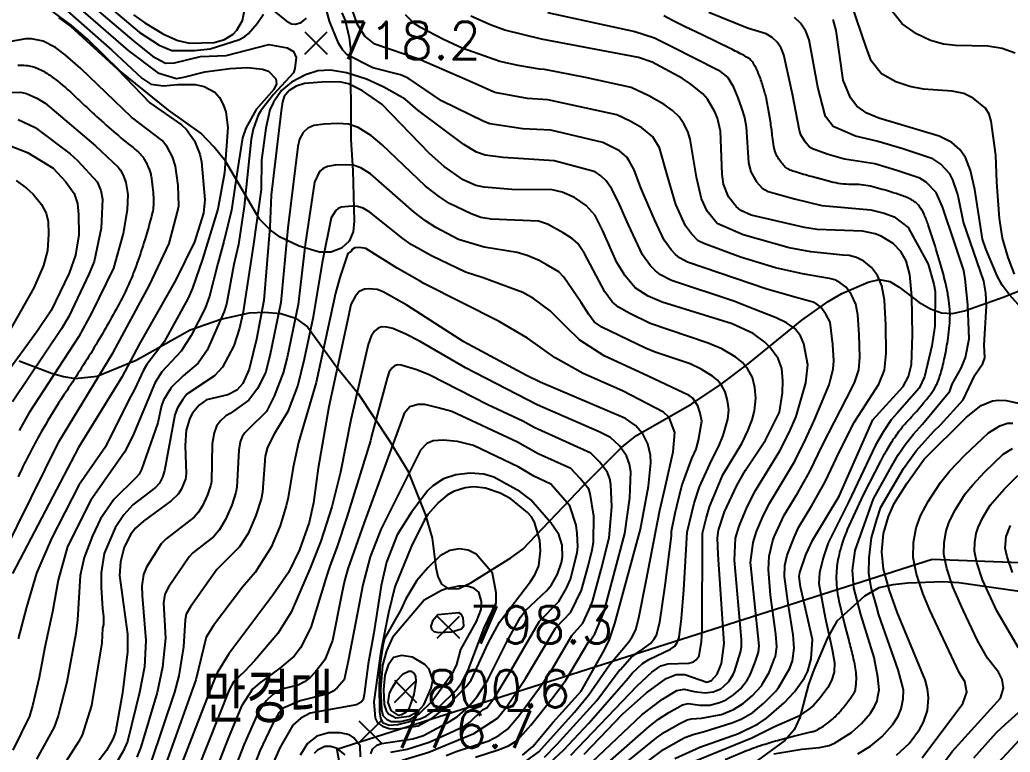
# Model space of a CAD drawing. Extents: x 197794 to 200030, y 561152 to 563931.
# Drawn here: x 198120 to 198358.2, y 561832.4 to 562008.5 of the extents above; entities that cross this region are included whole.
import ezdxf

# ---------------------------------------------------------------- set-up
doc = ezdxf.new("R2010")
doc.units = 0
for name, color, linetype in [('F0017111', 30, 'CONTINUOUS'), ('F0017114', 7, 'CONTINUOUS'), ('F0027132', 7, 'CONTINUOUS'), ('F0027217', 7, 'CONTINUOUS'), ('G0018112', 7, 'G0018112'), ('G0037213', 32, 'CONTINUOUS'), ('H0059153', 7, 'CONTINUOUS')]:
    doc.layers.add(name, color=color, linetype=linetype)
doc.styles.add('NGSW', font='romans.shx', dxfattribs={"bigfont": 'ngsw.shx'})
doc.linetypes.add('G0018112', pattern='A,25,0,[131,ltypeshp.shx,S=1.768,R=90,X=1.768,Y=-1.768],-6.75,[133,ltypeshp.shx,S=0.75,R=0,X=0,Y=0],-8.75,0,[131,ltypeshp.shx,S=1.768,R=270,X=-1.768,Y=1.768]', length=40.5)

# ---------------------------------------------------------------- blocks, each defined once
blk = doc.blocks.new('F0027217')
at = {"layer": 'F0027217'}
for p, q in [((-2.652, 2.652), (2.652, -2.652)), ((-2.652, -2.652), (2.652, 2.652))]:
    blk.add_line(p, q, dxfattribs=at)

msp = doc.modelspace()

# ---------------------------------------------------------------- linework, layer by layer
at = {"layer": 'F0017111', "flags": 128}
for points, elevation in [([(198133.31, 562018.62), (198148.7, 562005.59), (198153.5, 562002.46), (198156.51, 562001.14), (198161.98, 562001.18), (198165.8, 562001.58), (198172.83, 562003.83), (198174.14, 562004.5), (198174.96, 562005.23), (198177.08, 562007.66), (198178.61, 562009.88)], 720), ([(198359.39, 562000.53), (198356.29, 562001.67), (198352.86, 562002.18), (198345.03, 562002.38), (198342.2, 562002.68), (198339.06, 562003.54), (198335.66, 562005.14), (198332.22, 562007.55), (198323.83, 562018.18)], 665), ([(198132.67, 562015.96), (198147.38, 562003.39), (198151.92, 561999.77), (198155, 561998.11), (198157.14, 561998.19), (198163.42, 561999.74), (198169.61, 561999.93), (198179.9, 562002.61), (198184.32, 562001.82), (198185.83, 562000.88), (198186.44, 561999.48), (198186.15, 561996.79), (198185.79, 561995.8), (198180.97, 561990.57), (198178.05, 561986.82), (198177.28, 561985.58), (198176.13, 561982.23), (198175.62, 561979.82), (198175.18, 561975.25), (198173.92, 561963.6), (198172.55, 561954.51), (198171.49, 561949.71), (198169.65, 561940.18), (198169.13, 561938.35), (198165.03, 561929.11), (198162.88, 561925.94), (198159.25, 561922.9), (198156.38, 561920.12), (198156.03, 561919.58), (198154.52, 561917.05), (198154.06, 561915.82), (198153.15, 561911.64), (198149.24, 561900.36), (198148.7, 561899.27), (198147.95, 561898.46), (198142.6, 561893.16), (198139.39, 561888.5), (198137.45, 561884.46), (198135.48, 561879.21), (198134.48, 561874.89), (198133.86, 561864.22), (198133.45, 561860.93), (198131.3, 561849.27), (198129.2, 561841.19), (198128.25, 561838.4), (198124.02, 561830.73)], 715), ([(198132.04, 562013.3), (198146.05, 562001.18), (198153.18, 561995.81), (198157.64, 561994.43), (198159.41, 561994.7), (198164.51, 561996.02), (198170.54, 561996.86), (198174.74, 561997.1), (198178.36, 561996.68), (198179.82, 561996.17), (198181.53, 561994.37), (198181.74, 561993.1), (198181.1, 561991.81), (198176.83, 561986.97), (198174.33, 561982.49), (198173.52, 561980.18), (198172.24, 561971.94), (198170.92, 561962.77), (198169.06, 561955.2), (198167.57, 561949.97), (198165.58, 561942.08), (198164.58, 561939.17), (198161.17, 561932.64), (198158.82, 561928.88), (198154.15, 561923.88), (198152.89, 561921.92), (198152.45, 561921.16), (198147.16, 561908.52), (198145.13, 561904.55), (198137.03, 561893.02), (198131.41, 561881.89), (198129.16, 561873.81), (198127.85, 561866.2), (198125.99, 561857.68), (198124.64, 561850.34), (198123.02, 561843.54), (198122.32, 561841.1), (198118.3, 561832.91)], 710), ([(198258.03, 561826.89), (198271.36, 561838.62), (198273.6, 561840.34), (198276.08, 561841.96), (198279.41, 561843.82), (198280.76, 561844.1), (198283.53, 561843.76), (198285.94, 561843.76), (198288.26, 561844.34), (198289.92, 561844.99), (198291.66, 561846.2), (198293.31, 561847.69), (198294.98, 561849.72), (198295.64, 561851.05), (198296.84, 561854.06), (198297.64, 561856.47), (198297.86, 561857.99), (198295.82, 561877.33), (198295.79, 561878.01), (198296.38, 561882.87), (198297.22, 561885.47), (198298.88, 561889.41), (198300.4, 561892.4), (198306.43, 561902.4), (198309.08, 561907.74), (198311.11, 561912.37), (198314.7, 561920.77), (198315.01, 561922.05), (198315.61, 561924.49), (198315.81, 561926.49), (198315.56, 561930.48), (198314.88, 561935.8), (198313.85, 561937.75), (198312.65, 561939.41), (198311.71, 561940.14), (198310.85, 561940.6), (198307.26, 561941.63), (198299.69, 561943.74), (198280.6, 561950.28), (198278.66, 561951.32), (198277.69, 561952.1), (198276.63, 561953.24), (198274.95, 561955.54), (198272.62, 561960.55), (198269.37, 561968.12), (198267.75, 561972.45), (198266.59, 561974.66), (198266, 561975.52), (198264.21, 561976.99), (198260.23, 561979.05), (198247.74, 561981.96), (198240.96, 561982.33), (198233.08, 561983.5), (198231.57, 561984.04), (198221.39, 561989.05), (198213.4, 561994.5), (198211.58, 561995.29), (198204.91, 561996.97), (198198.74, 562000.12), (198197.68, 562001.24), (198196.67, 562002.95), (198194.49, 562008.2), (198193.09, 562013.33)], 715), ([(198131.41, 562010.64), (198142.13, 562001.26), (198149.31, 561994.47), (198151.52, 561993.04), (198154.53, 561992.65), (198157.92, 561993.01), (198162.14, 561992.97), (198164.35, 561992.52), (198166.9, 561991.11), (198168.02, 561989.86), (198168.92, 561988.2), (198169.52, 561986.4), (198170, 561982.66), (198169.17, 561971.76), (198167.62, 561962.98), (198163.94, 561951), (198161.51, 561943.97), (198160.47, 561941.57), (198154.71, 561931.07), (198150.56, 561925.67), (198149.75, 561924.26), (198147.55, 561919.67), (198146.22, 561917.17), (198140.57, 561905.81), (198134.16, 561896.66), (198127.6, 561883.83), (198124, 561875.5), (198121.57, 561867.27), (198119.57, 561859.69)], 705), ([(198181.07, 562010.72), (198184.03, 562008.26), (198185.35, 562007.53), (198186.26, 562007.5), (198187.65, 562007.89), (198188.94, 562008.92)], 720), ([(198259.94, 561825.1), (198273.1, 561835.85), (198275.09, 561837.25), (198278.77, 561839.3), (198280.48, 561840.16), (198281.57, 561840.45), (198283.98, 561840.64), (198286.51, 561841.12), (198288.76, 561841.52), (198291.7, 561842.68), (198293.98, 561844.1), (198296.12, 561845.94), (198298.36, 561848.35), (198298.74, 561848.98), (198300.27, 561851.62), (198301.55, 561854.94), (198301.73, 561855.45), (198302.07, 561857.73), (198301.84, 561860.8), (198300.55, 561870.19), (198300.07, 561876.37), (198300.21, 561879.53), (198301.12, 561883.3), (198301.45, 561884.2), (198303.85, 561889.42), (198307.14, 561894.75), (198310.06, 561899.92), (198313.11, 561906.22), (198320.31, 561920.3), (198320.82, 561921.49), (198321.79, 561924.4), (198322.08, 561927.4), (198321.93, 561932.79), (198321.56, 561937.61), (198321.13, 561940.17), (198320.08, 561942.39), (198318.76, 561944.21), (198317.35, 561945.3), (198316.06, 561945.99), (198314.72, 561946.35), (198308.26, 561947.42), (198301.73, 561948.93), (198293.32, 561951.46), (198284.49, 561954.73), (198283.2, 561955.42), (198281.55, 561957.09), (198280.12, 561959.02), (198277.82, 561964.09), (198275.83, 561970.69), (198273.88, 561977.71), (198272.28, 561980.37), (198269.6, 561982.57), (198266.81, 561984.15), (198263.63, 561985.67), (198246.98, 561989.27), (198242.09, 561989.6), (198234.27, 561991.02), (198228.88, 561993.45), (198215.92, 561999.09), (198205.35, 562002.69), (198202.94, 562004.58), (198201.21, 562007.43), (198200.03, 562010.81)], 710), ([(198246.92, 562010.3), (198267.95, 562005.7), (198272.65, 562004.19), (198276.8, 562002.15), (198288.08, 561996.39), (198290.3, 561994.62), (198291.49, 561992.62), (198292.72, 561989.73), (198293.61, 561987.3), (198294.31, 561985.03), (198294.69, 561982.76), (198295.25, 561974.13), (198295.86, 561971.94), (198297.21, 561969.59), (198298.55, 561968.08), (198299.99, 561967.25), (198306.34, 561965.45), (198312.95, 561963.91), (198324.73, 561962.87), (198327.9, 561962.06), (198330.3, 561961.14), (198333.66, 561958.57), (198334.27, 561957.55), (198337.02, 561952.39), (198338.49, 561949.75), (198339.88, 561944.95), (198340.21, 561943.2), (198340.06, 561934.87), (198339.38, 561930.16), (198337.58, 561922.68), (198336.31, 561919.99), (198331.02, 561913.94), (198329.63, 561912.33), (198327.72, 561909.53), (198325.85, 561906.26), (198319.36, 561892.58), (198319, 561891.91), (198314.4, 561882.77), (198313.24, 561879.15), (198312.32, 561875.53), (198312.16, 561872.99), (198313.69, 561864.78), (198315.36, 561857.09), (198315.92, 561853.94), (198315.89, 561851.64), (198315.21, 561849.63), (198314.35, 561847.99), (198312.5, 561845.51), (198310.92, 561843.65), (198309.79, 561842.74), (198307.18, 561840.97), (198301.35, 561838.4), (198296.08, 561835.79), (198281.72, 561829.93)], 695), ([(198301.33, 561832.06), (198308.09, 561833.14), (198312.35, 561833.57), (198314.64, 561834.05), (198315.93, 561834.56), (198320.07, 561837.13), (198322.47, 561839.32), (198324.6, 561841.84), (198325.62, 561843.37), (198326.2, 561844.74), (198326.42, 561845.83), (198326.71, 561847.41), (198326.36, 561850.48), (198325.51, 561855.19), (198322.27, 561865.51), (198320.64, 561871.98), (198320.25, 561876.15), (198320.94, 561880.92), (198325.38, 561893.34), (198329.73, 561901.24), (198331.26, 561903.9), (198333, 561906.46), (198334.94, 561908.92), (198337.09, 561911.29), (198343.7, 561919.22), (198344.28, 561920.93), (198346.46, 561924.73), (198347.49, 561927.3), (198348.33, 561931.78), (198348.07, 561940.01), (198347.42, 561946.23), (198347.05, 561948.25), (198344.93, 561954.78), (198341.9, 561963.52), (198340.44, 561967.01), (198337.98, 561969.51), (198336.49, 561970.45), (198330.93, 561972.33), (198325.69, 561973.88), (198318.33, 561974.99), (198314.42, 561976.18), (198310.65, 561977.5), (198309.92, 561977.92), (198308.87, 561979.17), (198307.82, 561980.85), (198307.51, 561981.94), (198305.82, 561990.64), (198303.77, 562000.14), (198303.14, 562001.73), (198302.16, 562003.16), (198300.99, 562004.3), (198299.51, 562005.15), (198295.05, 562006.54), (198285.71, 562010.3)], 685), ([(198359.29, 561947.36), (198357.72, 561951.41), (198356.41, 561956.01), (198355.63, 561960.77), (198355.03, 561969.48), (198354.8, 561975.98), (198353.67, 561984.18), (198353.16, 561985.87), (198352.32, 561987.25), (198349.32, 561989.67), (198347.09, 561990.82), (198344.23, 561991.34), (198337.4, 561991.83), (198334.06, 561992.46), (198330.68, 561993.59), (198327.3, 561995.58), (198324.8, 561998.66), (198323.56, 562001.98), (198320.16, 562012.05)], 670), ([(198261.86, 561823.31), (198274.84, 561833.08), (198279.07, 561835.49), (198279.95, 561835.93), (198282.19, 561836.78), (198284.39, 561837.28), (198291.23, 561839.47), (198293.47, 561840.36), (198296.29, 561842), (198298.93, 561844.19), (198301.73, 561846.98), (198302.57, 561848.07), (198305.18, 561852.6), (198305.83, 561854.42), (198306.27, 561857.46), (198306.04, 561860.67), (198304.78, 561868.17), (198303.89, 561874.67), (198304.03, 561877.33), (198304.58, 561879.81), (198306.25, 561884.05), (198307.31, 561886.44), (198310.54, 561891.73), (198313.7, 561897.44), (198317.13, 561904.69), (198320.79, 561911.82), (198325.92, 561919.83), (198326.63, 561920.92), (198327.97, 561924.3), (198328.36, 561928.31), (198328.3, 561935.09), (198327.95, 561941.12), (198327.38, 561944.54), (198326.31, 561947.04), (198324.87, 561949), (198322.99, 561950.46), (198321.27, 561951.38), (198319.48, 561951.86), (198317.95, 561951.97), (198310.27, 561952.73), (198305.05, 561953.72), (198293.99, 561956.79), (198287.74, 561959.52), (198285.3, 561962.5), (198284, 561965.49), (198282.74, 561970.69), (198281.21, 561979.82), (198280.7, 561981.67), (198279.74, 561983.5), (198278.57, 561985.22), (198276.95, 561986.69), (198274.99, 561988.15), (198271.27, 561990.26), (198267.03, 561992.29), (198256.08, 561994.63), (198246.22, 561996.57), (198245, 561996.64), (198239.84, 561997.57), (198235.46, 561998.53), (198226.41, 562001.74), (198221.86, 562003.79), (198216.37, 562006.65), (198214.85, 562007.68), (198212.75, 562009.73)], 705), ([(198321.55, 561832.03), (198324.65, 561833.87), (198327.45, 561836.23), (198329.89, 561839.02), (198331.26, 561841.06), (198332.03, 561842.88), (198332.51, 561845.23), (198332.52, 561847.32), (198332.37, 561848.09), (198331.24, 561852.22), (198326.62, 561865.48), (198326.12, 561867.29), (198324.79, 561871.99), (198324.25, 561875.46), (198324.33, 561879.15), (198324.84, 561883.98), (198326.11, 561888.41), (198327.14, 561891.3), (198332.59, 561900.6), (198335.64, 561904.92), (198339.85, 561909.6), (198341.51, 561911.24), (198346.89, 561917.15), (198349.68, 561923.09), (198351.65, 561925.87), (198352.09, 561927.21), (198351.96, 561930.29), (198352.5, 561939.79), (198352.39, 561942.76), (198351.86, 561945.71), (198347.02, 561959.88), (198345.75, 561965.78), (198345.54, 561966.76), (198344.46, 561970.03), (198343.68, 561971.46), (198341.57, 561973.84), (198339.58, 561975.11), (198332.41, 561977.52), (198326.17, 561979.38), (198321.02, 561980.54), (198315.61, 561982.84), (198313.8, 561985.3), (198313.65, 561985.85), (198311.92, 561992.31), (198309.89, 562003.71), (198309.05, 562005.83), (198307.74, 562007.74), (198306.37, 562009.05)], 680), ([(198116.05, 561880.14), (198129.34, 561907.05), (198142.46, 561928.52), (198151.19, 561944.74), (198155.92, 561954.71), (198157.88, 561962.34), (198158.23, 561963.77), (198158.03, 561968.71), (198157.46, 561973.33), (198156.7, 561975.59), (198155.41, 561977.96), (198154.18, 561979.5), (198146.86, 561985.12), (198134.61, 561996.79), (198130.86, 562000.09), (198128.55, 562001.87), (198125.58, 562003.4), (198122.78, 562003.99), (198121.38, 562003.98), (198117.8, 562003.33)], 695), ([(198256.11, 561828.69), (198269.62, 561841.39), (198274.59, 561845.2), (198278.03, 561847.22), (198279.83, 561847.6), (198282.23, 561847.01), (198284.88, 561846.71), (198286.8, 561846.94), (198288.6, 561847.69), (198289.35, 561848.31), (198290.51, 561849.44), (198291.61, 561851.09), (198291.89, 561851.81), (198293.34, 561856.5), (198293.6, 561857.74), (198293.55, 561859.5), (198291.89, 561878.63), (198292.17, 561883.88), (198292.99, 561886.74), (198294.91, 561891.4), (198296.94, 561895.38), (198302.8, 561904.88), (198305.06, 561909.27), (198306.76, 561913.14), (198309.09, 561921.24), (198309.53, 561925.58), (198308.59, 561930.61), (198307.77, 561932.55), (198306.43, 561934.34), (198304.42, 561935.64), (198301.92, 561936.84), (198294.56, 561939.77), (198291.98, 561940.79), (198276.71, 561945.83), (198274.12, 561947.21), (198272.9, 561948.16), (198271.72, 561949.39), (198269.78, 561952.05), (198266.36, 561959.26), (198263.93, 561964.88), (198262.31, 561967.97), (198260.99, 561969.81), (198259.74, 561971.05), (198258.35, 561971.94), (198254.86, 561972.96), (198248.5, 561974.65), (198236.21, 561975.39), (198231.89, 561975.99), (198229.87, 561976.7), (198226.81, 561978.54), (198215.72, 561986.81), (198212.68, 561989.44), (198207.56, 561992.35), (198203.39, 561994.23), (198198.53, 561995.75), (198194.72, 561996.45), (198191.64, 561996.24), (198188.73, 561995.29), (198185.32, 561993.51), (198182.9, 561991.56), (198180.96, 561988.69), (198180.15, 561986.91), (198179.13, 561982.51), (198178.14, 561974.76), (198178.03, 561967.72), (198176.21, 561954.62), (198173.71, 561938.29), (198172.8, 561934.38), (198171.44, 561930.14), (198168.75, 561924.98), (198166.79, 561922.91), (198160.14, 561918.54), (198159.17, 561917.23), (198157.87, 561915.2), (198157.26, 561913.56), (198154.76, 561900.09), (198154.28, 561898.59), (198153.56, 561897.14), (198152.57, 561896.06), (198147.16, 561891.89), (198144.97, 561889.53), (198142.94, 561886.4), (198140.22, 561880.19), (198139.57, 561875.51), (198139.57, 561872.04), (198139.85, 561866.95), (198140.08, 561864.96), (198140.07, 561863.1), (198139.87, 561862.24), (198139.66, 561858.75), (198137.22, 561843.61), (198134.95, 561836.49), (198134.08, 561834.92), (198130.38, 561829.16)], 720), ([(198116, 561991.07), (198120.15, 561991.14), (198121.55, 561990.84), (198124.1, 561989.66), (198126.06, 561988.45), (198138.16, 561978.19), (198143.59, 561973.11), (198144.21, 561972.34), (198144.85, 561971.16), (198145.44, 561969.44), (198145.92, 561966.52), (198145.8, 561962.86), (198144.87, 561957.18), (198142.51, 561948.8), (198137.29, 561938.12), (198134.17, 561932.34), (198122.15, 561913.92), (198119.8, 561909.81)], 685), ([(198119.54, 561984.57), (198123.65, 561982.64), (198132.11, 561976.28), (198133.82, 561974.73), (198138.61, 561969.54), (198139.42, 561967.49), (198139.86, 561965.43), (198139.5, 561958.42), (198137.89, 561950.42), (198136.69, 561947.49), (198131.75, 561937.22), (198130.02, 561934.25), (198118.17, 561916.67)], 680), ([(198252.52, 561831.73), (198268.48, 561848.37), (198272, 561851.64), (198274.21, 561853.16), (198275.89, 561853.65), (198280.91, 561853.86), (198282.02, 561854.15), (198282.69, 561854.61), (198283.38, 561855.57), (198283.98, 561859.03), (198284.12, 561861.73), (198284.21, 561885.12), (198285.05, 561888.65), (198285.92, 561891.39), (198289.13, 561899.09), (198293.66, 561906.67), (198295.11, 561909.67), (198296.15, 561912.37), (198296.68, 561914.51), (198297, 561917.52), (198296.8, 561920.1), (198296.23, 561922.49), (198295.1, 561924.55), (198293.82, 561926.14), (198292.2, 561927.44), (198288.87, 561929.41), (198285.54, 561930.79), (198271.63, 561935.48), (198266.75, 561937.89), (198264.03, 561939.43), (198262.47, 561940.7), (198260.71, 561943.13), (198255.79, 561952.37), (198254.19, 561954.74), (198252.89, 561955.87), (198250.71, 561957.3), (198246.92, 561959.38), (198244.76, 561960.09), (198233.36, 561960.6), (198230.84, 561961.02), (198228.55, 561961.87), (198223.37, 561964.33), (198220.95, 561965.95), (198217.56, 561968.54), (198207.13, 561978.5), (198204.54, 561980.66), (198201.34, 561982.62), (198199.04, 561983.45), (198196.47, 561983.61), (198193.19, 561983.47), (198190.71, 561983.1), (198189.26, 561982.44), (198188.12, 561981.44), (198187.28, 561979.83), (198186.84, 561978.09), (198184.43, 561958.51), (198182.77, 561940.56), (198180.15, 561927.73), (198179.11, 561923.63), (198177.12, 561919.89), (198175.05, 561917.1), (198170.6, 561913.85), (198169.55, 561913.34), (198168.19, 561912.05), (198167.32, 561910.82), (198166.71, 561909.18), (198166.24, 561906.53), (198166.06, 561897.43), (198165.88, 561896.45), (198165.14, 561894.34), (198163.92, 561891.69), (198162.97, 561890.13), (198161.91, 561888.96), (198155.16, 561883.74), (198153.96, 561882.5), (198150.46, 561876.88), (198149.75, 561875.16), (198149.3, 561872.46), (198149.43, 561870.07), (198150.31, 561859.3), (198149.95, 561852.92), (198148.79, 561846.78), (198145.89, 561834.98), (198144.87, 561832.69), (198143.36, 561830.16)], 730), ([(198247.55, 561829.95), (198250.85, 561832.98), (198256.89, 561839.42), (198266.33, 561850.23), (198267.31, 561851.39), (198269.79, 561853.77), (198271.3, 561854.73), (198276.53, 561857.17), (198277.51, 561857.95), (198278.09, 561858.8), (198278.56, 561859.99), (198279.15, 561864.58), (198279.7, 561871.43), (198280.48, 561885.36), (198282.17, 561892.31), (198283.47, 561896.24), (198286.34, 561902.57), (198288.16, 561905.99), (198289.18, 561908.55), (198290.28, 561912.52), (198290.51, 561914.77), (198290.22, 561917.01), (198289.64, 561919.11), (198288.79, 561920.66), (198287.83, 561921.85), (198286.61, 561922.83), (198283.9, 561924.55), (198281.24, 561925.78), (198272.83, 561928.59), (198270.45, 561929.56), (198259.95, 561934.64), (198258.14, 561935.87), (198256.82, 561937.69), (198255.05, 561940.52), (198251.91, 561945.14), (198250.85, 561946.64), (198249.66, 561947.9), (198246.62, 561949.73), (198244.91, 561950.65), (198242.02, 561951.89), (198239.65, 561952.58), (198231.71, 561953.83), (198225.54, 561955.73), (198220.08, 561958.62), (198217.55, 561960.23), (198214.83, 561962.24), (198204.37, 561971.47), (198201.97, 561972.93), (198200.13, 561973.54), (198198.2, 561973.66), (198195.86, 561973.57), (198194, 561973.29), (198192.91, 561972.8), (198192.06, 561972.05), (198190.86, 561969.51), (198188.6, 561954.52), (198186.9, 561940.04), (198184.27, 561927.34), (198183.33, 561923.68), (198181.15, 561918.03), (198179.29, 561914.31), (198175.1, 561910.18), (198174.08, 561909.21), (198173.43, 561908.29), (198172.97, 561907.06), (198172.62, 561905.07), (198172.2, 561896.17), (198171.94, 561894.85), (198170.96, 561891.85), (198169.42, 561888.36), (198167.91, 561885.82), (198166.65, 561884.26), (198161.58, 561880.35), (198160.68, 561879.41), (198155.74, 561872.11), (198154.88, 561870.38), (198154.54, 561868.36), (198154.99, 561859.87), (198154.27, 561852.83), (198152.99, 561846.81), (198149.11, 561833.59), (198148.15, 561831.2)], 735), ([(198119.1, 561969.89), (198121.56, 561968.06), (198123.16, 561966.58), (198125.17, 561964.12), (198126.32, 561962), (198126.75, 561960), (198126.89, 561956.98), (198126.6, 561953.08), (198125.66, 561949.42), (198123.31, 561944.07), (198112.08, 561924.34)], 670), ([(198246.17, 561831.23), (198249.18, 561834.23), (198258.75, 561844.88), (198264.19, 561852.09), (198264.36, 561852.26), (198267.26, 561855.51), (198269.35, 561856.91), (198271.7, 561858.56), (198272.6, 561859.64), (198273.1, 561860.54), (198273.94, 561863.65), (198275.19, 561872.53), (198276.72, 561884.43), (198276.74, 561885.6), (198277.64, 561889.93), (198278.43, 561893.23), (198279.34, 561896.69), (198281.63, 561903.02), (198282.65, 561905.3), (198283.25, 561907.42), (198284.03, 561912.03), (198283.64, 561913.93), (198283.05, 561915.73), (198281.85, 561917.56), (198281.03, 561918.21), (198271.16, 561922.8), (198260.51, 561927.71), (198254.71, 561931.51), (198251.4, 561934.69), (198247.52, 561938.57), (198243.56, 561941.53), (198240.96, 561942.95), (198237.9, 561944.08), (198231.4, 561946.45), (198227.15, 561947.82), (198218.98, 561951.75), (198214.15, 561954.52), (198212.09, 561955.95), (198204.2, 561962.27), (198202.6, 561963.24), (198201.21, 561963.63), (198199.93, 561963.71), (198197.29, 561963.48), (198196.56, 561963.16), (198195.99, 561962.65), (198194.88, 561960.92), (198192.77, 561950.54), (198190.49, 561936.7), (198188.39, 561926.96), (198186.86, 561920.7), (198184.45, 561914.31), (198181.25, 561909.05), (198179.54, 561905.76), (198179, 561903.61), (198178.35, 561894.91), (198177.99, 561893.25), (198176.78, 561889.37), (198174.92, 561885.03), (198172.85, 561881.76), (198167.4, 561876.32), (198161.02, 561867.35), (198160.01, 561865.61), (198159.78, 561864.26), (198159.38, 561857.77), (198158.26, 561850.8), (198157.19, 561846.83), (198151.42, 561829.71)], 740), ([(198241.95, 561830.41), (198244.79, 561832.51), (198253.38, 561842.07), (198256.81, 561846.16), (198261.83, 561853.43), (198266.45, 561858.95), (198267.32, 561860.19), (198268.13, 561861.82), (198268.94, 561865.14), (198270.68, 561873.63), (198273.94, 561890.58), (198275.14, 561895.76), (198275.27, 561896.48), (198277.14, 561904.62), (198277.55, 561909.28), (198276.18, 561912.87), (198274.84, 561914.22), (198264.96, 561919.28), (198255.51, 561923.5), (198248.77, 561927.26), (198242.09, 561932.01), (198235.28, 561936), (198217.17, 561945.13), (198216.12, 561945.78), (198210.75, 561948.81), (198203.23, 561953.56), (198201.66, 561953.76), (198200.57, 561953.68), (198199.93, 561953.26), (198199.71, 561952.86), (198198.9, 561952.34), (198196.94, 561946.55), (198195.95, 561942.8), (198191.3, 561921.34), (198187.03, 561906.88), (198185.69, 561900.99), (198184.49, 561893.65), (198184.05, 561891.65), (198182.59, 561886.88), (198180.42, 561881.71), (198176.55, 561875.61), (198173.5, 561872.08), (198166.53, 561862.92), (198164.82, 561860.06), (198162.33, 561849.78), (198153.52, 561825.14)], 745), ([(198229.59, 561831.2), (198235.07, 561832.96), (198237.52, 561833.98), (198239.72, 561835.34), (198242.92, 561838.95), (198248.3, 561845.63), (198251.32, 561849.71), (198256.69, 561858.77), (198257.32, 561859.42), (198258.31, 561860.87), (198260.43, 561866.04), (198265.51, 561885.02), (198266.71, 561893.58), (198266.94, 561899.85), (198266.66, 561901.66), (198265.93, 561903.72), (198264.26, 561906.06), (198262.1, 561908.09), (198259.31, 561909.47), (198244.43, 561915.92), (198227.22, 561924.81), (198216.27, 561931.16), (198212.86, 561932.92), (198209.68, 561934.32), (198208.29, 561934.63), (198207.09, 561934.68), (198206.19, 561934.39), (198205.27, 561933.68), (198204.46, 561932.46), (198203.8, 561930.43), (198199.59, 561912.37), (198197.15, 561899.74), (198195, 561891.39), (198192.37, 561883.14), (198189.79, 561876.63), (198185.27, 561866.07), (198182.03, 561860.98), (198176.47, 561854.44), (198173.98, 561851.83), (198171.41, 561849.33), (198170.37, 561847.45), (198162.74, 561828.25)], 755), ([(198222.53, 561831.63), (198224.97, 561832.59), (198232.78, 561835.11), (198235.17, 561836.4), (198237.28, 561837.95), (198240.02, 561841.16), (198244.96, 561847.87), (198247.77, 561851.99), (198252.78, 561860.5), (198255.42, 561863.48), (198257.3, 561867.63), (198257.77, 561868.69), (198259.86, 561876.33), (198261.76, 561883.97), (198262.41, 561891.38), (198262.14, 561896.79), (198261.94, 561898.15), (198261.38, 561899.69), (198259.53, 561902.13), (198257.3, 561904.35), (198243.72, 561910.47), (198240.96, 561912.04), (198232.57, 561915.96), (198218.44, 561923.14), (198215.5, 561924.35), (198211.69, 561925.51), (198210.8, 561925.54), (198210.12, 561925.33), (198209.43, 561924.79), (198208.82, 561923.88), (198208.33, 561922.36), (198206.24, 561914.63), (198204.61, 561908.44), (198204.37, 561907.32), (198198.65, 561888.9), (198196.32, 561881.89), (198194.57, 561877.15), (198193.93, 561875.23), (198189.99, 561862.43), (198187.52, 561857.53), (198185.94, 561855.5), (198182.52, 561852.64), (198179.46, 561850.41), (198177.61, 561849.01), (198175.96, 561847.54), (198173.3, 561843.45), (198170.15, 561835.98), (198166.7, 561827.1)], 760), ([(198211.95, 561830.51), (198218.35, 561832.43), (198223.14, 561834.4), (198229.16, 561836.9), (198234.85, 561840.56), (198237.11, 561843.38), (198241.63, 561850.1), (198248.86, 561862.22), (198252.53, 561866.09), (198255.11, 561871.34), (198256.71, 561877.13), (198257.69, 561881.06), (198258, 561882.92), (198258.1, 561889.18), (198257.21, 561894.63), (198256.84, 561895.66), (198254.8, 561898.21), (198252.51, 561900.61), (198244.63, 561904.14), (198239.69, 561906.97), (198223.9, 561914.37), (198220.64, 561915.26), (198217.37, 561916.01), (198215.74, 561916.01), (198213.77, 561915.46), (198212.41, 561913.83), (198202.72, 561887.44), (198198.89, 561876.53), (198198.07, 561873.59), (198197.46, 561870.56), (198195.16, 561859.29), (198193.37, 561854.63), (198191.14, 561851.71), (198189.85, 561850.35), (198188.45, 561849.3), (198186.95, 561848.55), (198182.91, 561847.54), (198180.93, 561846.39), (198179.21, 561844.8), (198177.23, 561841.82), (198173.92, 561834.35), (198170.67, 561825.94)], 765), ([(198337.01, 561831.04), (198346.86, 561844.09), (198347.83, 561846.83), (198347.3, 561849.38), (198346.06, 561851.41), (198338.86, 561866.58), (198337.28, 561870.42), (198335.7, 561875.23), (198334.91, 561879.25), (198334.94, 561882.82), (198335.59, 561886.34), (198336.61, 561889.23), (198338.46, 561892.7), (198341.43, 561897.23), (198343.74, 561900.04), (198347.34, 561903.83), (198353, 561909.22), (198355.7, 561910.9), (198357.54, 561911.54), (198358.84, 561911.57)], 670), ([(198209.19, 561832.41), (198213.17, 561833.14), (198218.42, 561834.8), (198223.45, 561837.09), (198227.05, 561838.79), (198228.23, 561839.62), (198231.28, 561842.62), (198232.42, 561843.17), (198234.2, 561845.59), (198238.29, 561852.33), (198244.95, 561863.95), (198249.65, 561868.69), (198251.51, 561871.86), (198252.45, 561873.99), (198254.08, 561880.33), (198254.24, 561881.87), (198254.07, 561885.02), (198253.79, 561886.98), (198252.3, 561891.63), (198247.71, 561896.87), (198243.61, 561898.76), (198240.05, 561900.92), (198229.08, 561906.14), (198225.27, 561907.1), (198221.8, 561907.44), (198219.41, 561907.3), (198217.85, 561906.62), (198216.35, 561905.06), (198206.79, 561885.99), (198204.23, 561879.38), (198202.45, 561872.68), (198201.22, 561865.89), (198198.92, 561854.31), (198198.03, 561849.81), (198196.33, 561847.91), (198195.38, 561847.13), (198194.07, 561846.46), (198187.38, 561844.77), (198183.33, 561843.02), (198182.29, 561841.87), (198180.66, 561839), (198177.7, 561832.73), (198174.63, 561824.79)], 770), ([(198341.22, 561828.49), (198344.26, 561832.57), (198355.86, 561845.41), (198356.65, 561847.8), (198356.3, 561849.91), (198355.41, 561851.68), (198352.77, 561855.03), (198350.39, 561859.26), (198346.88, 561866.56), (198344.44, 561872.16), (198342.95, 561876.62), (198342.28, 561880), (198342.32, 561882.85), (198342.81, 561885.67), (198343.57, 561887.83), (198345.07, 561890.77), (198347.41, 561894.51), (198349.2, 561896.68), (198352.06, 561899.74), (198356.53, 561904.08), (198358.79, 561905.47)], 665), ([(198360.19, 561857.51), (198355.04, 561866.4), (198351.6, 561873.9), (198350.21, 561878.02), (198349.66, 561880.75), (198349.69, 561882.88), (198350.03, 561884.99), (198350.54, 561886.43), (198351.68, 561888.85), (198353.39, 561891.78), (198356.79, 561895.66), (198360.07, 561898.93)], 660), ([(198358.76, 561875.65), (198357.46, 561879.41), (198357.03, 561881.49), (198357.25, 561884.31), (198358.3, 561886.92)], 655), ([(198349.5, 561831.07), (198354.92, 561837.14), (198357.13, 561839.14), (198365.57, 561846.75)], 660), ([(198201.95, 561831.32), (198201.82, 561833.94), (198200.35, 561835.87), (198199.28, 561836.6), (198197, 561837.08), (198194.19, 561837.11), (198191.39, 561836.28), (198189.19, 561834.5), (198187.41, 561831.7)], 780), ([(198198.21, 561831.81), (198196.28, 561833.33), (198194.81, 561833.79), (198193.31, 561833.78), (198191.6, 561832.9), (198190.79, 561832.1)], 785), ([(198353.38, 561827.75), (198360.44, 561835.37)], 655)]:
    msp.add_lwpolyline(points, dxfattribs=dict(at, elevation=elevation))
at = {"layer": 'F0017111', "elevation": 690, "flags": 128}
for points in [[(198289.65, 561830.65), (198294.21, 561832.57, -0.01), (198296.47, 561833.45, -0.01), (198298.77, 561834.23, -0.01), (198302.73, 561835.4), (198306.07, 561836.3), (198308.97, 561837.03, -0.02), (198310.26, 561837.29, 0.03), (198311.05, 561837.47, 0.04), (198311.28, 561837.55, 0.01), (198312.01, 561837.92, 0.03), (198313.73, 561838.97, 0.03), (198315.49, 561840.39, 0.01), (198316.69, 561841.54, 0.02), (198317.49, 561842.42, 0.01), (198318.55, 561843.74, 0.01), (198319.98, 561845.68, 0.01), (198320.63, 561846.63, 0.03), (198320.84, 561846.98, 0.07), (198320.98, 561847.41, 0.03), (198321.16, 561848.75, 0.02), (198321.22, 561850.19, 0.02), (198321.19, 561851.11, 0.02), (198320.95, 561853.01, 0.02), (198320.41, 561855.53, 0.01), (198319.45, 561859.26), (198318.36, 561863.47), (198317.64, 561866.43), (198317.1, 561868.74, -0.03), (198316.67, 561871.22, -0.02), (198316.47, 561874, -0.02), (198316.49, 561875.3, -0.01), (198316.63, 561877.07, -0.03), (198316.98, 561879.3, -0.02), (198317.63, 561881.85, -0.03), (198319.12, 561885.93, -0.01), (198322.97, 561894.27), (198327.15, 561902.55, -0.01), (198328.55, 561905.08), (198329.7, 561906.97, -0.01), (198330.36, 561907.99, -0.01), (198331.38, 561909.45, -0.01), (198332.29, 561910.63, -0.02), (198332.9, 561911.33, 0.01), (198334.52, 561913.07, 0.02), (198339.18, 561918.66, 0.05), (198340.53, 561920.84, 0.03), (198340.96, 561921.87, 0.02), (198341.5, 561923.51, 0.02), (198342.47, 561927.41, 0.02), (198343.28, 561931.99, 0.01), (198343.64, 561935.06, 0.02), (198343.74, 561936.91, 0.03), (198343.64, 561939.58, 0.02), (198343.26, 561942.36, 0.01), (198342.64, 561945.35, 0.01), (198342.08, 561947.63), (198341.53, 561949.56), (198340.37, 561953.5, 0.01), (198338.51, 561959.22, 0.02), (198337.49, 561961.78, 0.03), (198337, 561962.72, 0.03), (198336.45, 561963.55, 0.04), (198335.81, 561964.28, 0.04), (198335.16, 561964.83, 0.03), (198334.29, 561965.38, 0.03), (198333.39, 561965.8, 0.01), (198332.05, 561966.29, 0.01), (198329.45, 561967.14, 0.01), (198327.41, 561967.76, 0.01), (198325.21, 561968.37, 0.07), (198320.64, 561968.92, -0.06), (198315.64, 561969.45), (198313.05, 561970.1), (198310.38, 561970.82, -0.01), (198306.57, 561971.94, -0.02), (198305.32, 561972.38, -0.04), (198304.73, 561972.67, -0.04), (198304.24, 561973, -0.05), (198303.81, 561973.41, -0.02), (198303.04, 561974.38, -0.02), (198302.19, 561975.67, -0.04), (198301.84, 561976.4, -0.02), (198301.57, 561977.21, -0.02), (198301.38, 561978.03, -0.02), (198301.05, 561980.34, 0.01), (198300.61, 561983.66), (198300.02, 561987.28, 0.01), (198299.71, 561988.97, 0.02), (198299.51, 561989.84, 0.01), (198298.72, 561992.62, 0.02), (198297.71, 561995.57, 0.03), (198296.75, 561997.58, 0.04), (198295.99, 561998.69, 0.08), (198295.41, 561999.21, 0.02), (198294.19, 561999.93, 0.01), (198290.82, 562001.65), (198284.29, 562004.81), (198279.91, 562006.94), (198277.18, 562008.32), (198274.87, 562009.47, 0.02)], [(198119.46, 561997.63, -0.06), (198121.46, 561997.56, -0.02), (198122.93, 561997.3, -0.03), (198123.57, 561997.12, -0.03), (198124.99, 561996.52, -0.03), (198126.32, 561995.77, -0.01), (198127.43, 561995.03, -0.01), (198128.46, 561994.27, -0.03), (198133.29, 561990.09, 0.01), (198142.51, 561981.66, 0.01), (198147.22, 561977.8, -0.03), (198148.89, 561976.3, -0.02), (198149.34, 561975.8, -0.02), (198149.81, 561975.15, -0.02), (198150.29, 561974.36, -0.02), (198150.78, 561973.37, -0.02), (198151.16, 561972.38, -0.02), (198151.45, 561971.38, -0.02), (198151.65, 561970.3, -0.01), (198151.97, 561967.61, -0.01), (198152.13, 561965.31, -0.02), (198152.12, 561963.91, -0.05), (198151.84, 561962.05, -0.01), (198150.03, 561955.64, -0.01), (198148.29, 561950.32, -0.01), (198147.12, 561947.19, -0.03), (198144.19, 561940.86, -0.01), (198138.31, 561930.43, -0.01), (198131.25, 561919.34, 0.02), (198126.14, 561911.17), (198125.27, 561909.66), (198124.57, 561908.43, 0.02), (198119.54, 561898.62, 0.01)]]:
    msp.add_lwpolyline(points, format="xyb", dxfattribs=at)
at = {"layer": 'F0017111', "flags": 128}
for points, elevation in [([(198205.11, 561844.53), (198205.45, 561840.57), (198206.05, 561839.48), (198207.22, 561838.64), (198208.81, 561838.15), (198210.86, 561838.03), (198215.83, 561838.77), (198219.38, 561840.79), (198222.97, 561843.68), (198227.38, 561848.24), (198228.57, 561849.76), (198232.61, 561858.65), (198235.34, 561863.71), (198242.79, 561873.49), (198243.86, 561875.06), (198244.81, 561877.27), (198245.21, 561880.85), (198245.07, 561883.31), (198243.75, 561887.76), (198243.03, 561889.02), (198242.07, 561890.03), (198238.07, 561893.32), (198235.52, 561894.73), (198232.01, 561895.88), (198229.2, 561896.19), (198227.14, 561895.96), (198224.3, 561895.13), (198222.75, 561894.25), (198220.68, 561892.43), (198218.14, 561889.56), (198217.21, 561888.16), (198214.15, 561881.79), (198210.17, 561872.19), (198208.63, 561865.89), (198206.78, 561856.67)], 780), ([(198233.68, 561875.45), (198229.77, 561880.06), (198227.81, 561881.01), (198225.67, 561881.34), (198223.41, 561880.89), (198221.13, 561879.63), (198218.13, 561876.78), (198215.45, 561873.7), (198212.8, 561869.32), (198211.64, 561866.66), (198207.73, 561859.76), (198207.36, 561858.52), (198206.66, 561853.86), (198206.38, 561848.65), (198206.52, 561842.13), (198206.71, 561840.61), (198207.2, 561839.59), (198208.79, 561838.95), (198210.87, 561839.05), (198216.25, 561840.42), (198217.71, 561841.07), (198220.76, 561843.22), (198224.94, 561847.3), (198226.29, 561849.16), (198227.84, 561852.11), (198231.67, 561862.36), (198234.59, 561868.35), (198234.57, 561870.73)], 785), ([(198217.28, 561868.99), (198209.61, 561860.01), (198208.18, 561856.83), (198207.25, 561853.33), (198206.73, 561847.5), (198206.94, 561842.71), (198207.31, 561841.21), (198208.19, 561840.35), (198209.34, 561839.82), (198211.56, 561839.81), (198213.96, 561840.32), (198216.1, 561841.75), (198219.08, 561844.62), (198224.33, 561851.81), (198225.07, 561853.54), (198226.06, 561857.11), (198229.81, 561863.85), (198230.92, 561866.77), (198231.07, 561868.66), (198230.37, 561870.9), (198229.23, 561871.83), (198227.61, 561872.32), (198225.6, 561872.35), (198222.51, 561871.72), (198221.44, 561871.29)], 790), ([(198220.52, 561865.47), (198219.23, 561863.95), (198218.84, 561862.73), (198218.99, 561862.01), (198219.56, 561861.48), (198220.67, 561861.2), (198223.79, 561861.37), (198226.26, 561862.1), (198226.76, 561862.8), (198226.63, 561864.7), (198226.24, 561865.51), (198225.55, 561865.94)], 795), ([(198214.43, 561855.24), (198211.78, 561855.67), (198209.87, 561855.22), (198208.6, 561853.37), (198207.8, 561850.98), (198207.45, 561847.5), (198207.62, 561843.85), (198208.12, 561842.44), (198208.69, 561841.67), (198210.39, 561840.72), (198213.61, 561841.11), (198215.91, 561842.33), (198217.13, 561843.78), (198218.93, 561847.8), (198219.29, 561849.74), (198218.46, 561852.38), (198217.42, 561853.5)], 795)]:
    msp.add_lwpolyline(points, close=True, dxfattribs=dict(at, elevation=elevation))
at = {"layer": 'F0017114', "flags": 128}
for points, elevation in [([(198147.35, 562009.74), (198150.02, 562007.79), (198154.51, 562005.11), (198158.02, 562003.52), (198160.76, 562002.92), (198166.73, 562003.06), (198169.24, 562003.79), (198171.28, 562005.11), (198172.17, 562006.05), (198173.5, 562008.33), (198174.32, 562012.26)], 725), ([(198129.3, 562009.06), (198132.24, 562006.9), (198143.4, 561996.78), (198151.21, 561988.59), (198158.9, 561983.25), (198160.05, 561982.13), (198161.97, 561979.4), (198163.27, 561976.21), (198163.69, 561974.36), (198164.47, 561965.24), (198164.19, 561962.01), (198162.01, 561955.14), (198157.45, 561945.87), (198148.74, 561930.62), (198144.47, 561922.6), (198134.11, 561905.66), (198118.24, 561875.35)], 700), ([(198277.56, 561830.89), (198283.55, 561833.61), (198292.87, 561836.89), (198297.63, 561839.21), (198299.59, 561840.59), (198303.88, 561844.3), (198306.34, 561846.91), (198308.71, 561850.3), (198309.52, 561851.93), (198310.32, 561854.85), (198310.63, 561859.54), (198307.74, 561872.21), (198307.47, 561874.69), (198307.6, 561875.61), (198309.04, 561879.85), (198310.77, 561883.46), (198317.11, 561893.97), (198325.18, 561912.36), (198332.44, 561920.36), (198333.78, 561922.78), (198334.51, 561925.64), (198334.76, 561932.79), (198334.59, 561942.01), (198334.09, 561947.26), (198333.17, 561950.55), (198331.9, 561952.83), (198330.07, 561954.75), (198327.21, 561956.49), (198325.76, 561957.05), (198322.73, 561957.69), (198311.81, 561958.11), (198308.72, 561958.61), (198295.89, 561961.55), (198293.44, 561962.71), (198292.28, 561963.62), (198290.47, 561965.98), (198289.29, 561969), (198288.94, 561971.44), (198288.5, 561981.79), (198287.82, 561984.86), (198287.2, 561986.41), (198285.42, 561989.42), (198284.27, 561990.72), (198281.38, 561993.09), (198279.37, 561994.38), (198272.09, 561998.35), (198268.77, 561999.46), (198245.46, 562003.88), (198236.65, 562006.05), (198233.35, 562007.21), (198228.46, 562009.39)], 700), ([(198363.97, 561935.8), (198357.96, 561942.5), (198356.29, 561944.75), (198355.13, 561946.94), (198352.33, 561953.47), (198351.58, 561955.78), (198349.69, 561967.73), (198348.68, 561972.29), (198347.44, 561975.42), (198346.09, 561977.38), (198344.22, 561978.99), (198341.13, 561980.54), (198326.65, 561984.88), (198323.71, 561986.08), (198321.3, 561987.75), (198319.78, 561989.76), (198318.02, 561993.98), (198316.38, 562005.97), (198315.64, 562008.59)], 675), ([(198255.77, 561831.92), (198265.01, 561841.61), (198270.75, 561846.71), (198275.44, 561850.16), (198277.85, 561851.09), (198279.95, 561851.09), (198285.25, 561849.22), (198286.37, 561849.62), (198287.7, 561851.19), (198288.77, 561853.74), (198289.45, 561858.52), (198287.96, 561879.92), (198287.83, 561883.99), (198288.06, 561885.78), (198289.46, 561890.24), (198292.44, 561896.52), (198294.52, 561900.2), (198299.35, 561907.41), (198302.74, 561914.17), (198303.43, 561918.84), (198303.52, 561921.69), (198303.25, 561924.68), (198302.38, 561927.07), (198300.42, 561929.83), (198299.19, 561931.04), (198296.37, 561933.09), (198291.31, 561935.45), (198274.49, 561940.66), (198271.13, 561942.11), (198268.03, 561944.11), (198265.58, 561946.96), (198263.62, 561950.19), (198260.18, 561957.98), (198258.35, 561961.46), (198256.19, 561963.91), (198253.44, 561965.82), (198250.47, 561967.09), (198248.04, 561967.61), (198238.3, 561967.74), (198231.7, 561968.25), (198229.71, 561968.69), (198226.65, 561970.04), (198222.06, 561973.28), (198218.53, 561976.38), (198207.03, 561988.25), (198202.39, 561991.48), (198199.04, 561993.13), (198196.86, 561993.58), (198192.63, 561993.54), (198188.42, 561993.2), (198186.43, 561992.61), (198184.8, 561991.57), (198183.58, 561990.1), (198183.13, 561988.82), (198182.82, 561986.68), (198180.41, 561966.35), (198180.12, 561958.63), (198178.65, 561941.07), (198176.91, 561931.71), (198175.14, 561924.53), (198173.62, 561921.11), (198172.18, 561919.44), (198169.98, 561918.36), (198164.91, 561917.16), (198163.08, 561915.84), (198161.53, 561913.94), (198160.9, 561912.77), (198160.01, 561909.82), (198159.72, 561906.14), (198160.01, 561899.33), (198159.82, 561898.05), (198158.82, 561895.59), (198158.03, 561894.44), (198156.34, 561892.88), (198149.7, 561888), (198147.78, 561886.29), (198146.69, 561884.88), (198145.09, 561881.68), (198144.16, 561878.19), (198143.95, 561874.93), (198145.87, 561860.78), (198145.88, 561856.58), (198144.64, 561846.71), (198142.99, 561837.22), (198142.34, 561835.53), (198140.85, 561832.83), (198131.53, 561820.58)], 725), ([(198117.52, 561978.29), (198121.78, 561976.61), (198127.99, 561972.88), (198130.94, 561969.65), (198133.01, 561966.73), (198133.81, 561964.34), (198134.09, 561961.72), (198134.16, 561956.8), (198133.36, 561951.97), (198131.82, 561947.64), (198127.49, 561938.6), (198124.26, 561933.72), (198116.26, 561922.87)], 675), ([(198240.88, 561831.67), (198243.42, 561833.8), (198248.25, 561839.67), (198255.01, 561847.13), (198260.61, 561857.05), (198261.8, 561859.48), (198263.09, 561863.39), (198269.27, 561886.08), (198271.19, 561896.36), (198271.75, 561902.01), (198271.71, 561903.82), (198271.07, 561906.54), (198269.87, 561908.97), (198268.12, 561910.99), (198265.68, 561912.68), (198245.14, 561921.37), (198241.87, 561922.97), (198226.78, 561931.06), (198213.11, 561939.88), (198207.35, 561943.09), (198205.9, 561943.64), (198203.86, 561943.87), (198202.92, 561943.75), (198201.6, 561943.16), (198200.61, 561941.98), (198199.57, 561940.1), (198198.97, 561936.92), (198194.31, 561915.46), (198191.75, 561900.7), (198190.63, 561892.39), (198189.58, 561887.69), (198187.25, 561881.1), (198184.6, 561875.65), (198180.84, 561870.15), (198170.27, 561856.06), (198167.47, 561851.5), (198166.41, 561849.03), (198158.78, 561829.41)], 750), ([(198330.91, 561831.72), (198333.95, 561834.54), (198336.43, 561837.86), (198337.37, 561839.63), (198338.34, 561842.43), (198338.59, 561845.51), (198338.34, 561847.65), (198337.76, 561849.78), (198331.07, 561866.08), (198329.17, 561871.27), (198327.71, 561876.41), (198327.35, 561880.61), (198327.78, 561884.98), (198328.95, 561889.06), (198330.33, 561892.2), (198333.35, 561897.06), (198337.54, 561902.85), (198347.68, 561912.98), (198351.25, 561915.76), (198353.96, 561916.9), (198355.38, 561917.09), (198357.23, 561916.98), (198362.73, 561915.82)], 675), ([(198204.45, 561832.03), (198204.84, 561833.15), (198205.86, 561834.09), (198206.99, 561834.53), (198214.53, 561835.64), (198217.08, 561836.42), (198223.53, 561839.85), (198225.26, 561841.01), (198227.83, 561843.27), (198229.99, 561845.78), (198232.59, 561849.84), (198237.33, 561859.29), (198240.43, 561864.89), (198241.64, 561866.46), (198246.76, 561871.3), (198247.91, 561872.7), (198249.31, 561875.25), (198250.27, 561878.02), (198250.52, 561879.43), (198250.45, 561882.2), (198249.61, 561884.74), (198247.75, 561887.6), (198242.91, 561893.13), (198240.28, 561895.14), (198234.01, 561898.54), (198231.56, 561899.24), (198228.31, 561899.53), (198224.89, 561899.15), (198221.92, 561898.13), (198219.34, 561896.45), (198218.13, 561895.31), (198214.22, 561890.1), (198210.75, 561884.67), (198208.19, 561878.13), (198206.89, 561872.48), (198205.11, 561861.1), (198203.74, 561853.64), (198202.84, 561846.33), (198202.55, 561845.03), (198202.12, 561844.42), (198200.93, 561843.79), (198189.85, 561841.8), (198187.56, 561840.62), (198185.64, 561838.9), (198182.54, 561833.47), (198180.41, 561828.76)], 775)]:
    msp.add_lwpolyline(points, dxfattribs=dict(at, elevation=elevation))
at = {"layer": 'F0017114', "elevation": 800, "flags": 128}
msp.add_lwpolyline([(198208.79, 561846.59), (198208.47, 561844.38), (198209.26, 561842.47), (198210.9, 561841.34), (198211.84, 561841.48), (198212.83, 561842.05), (198213.7, 561843.11), (198214.8, 561846.28), (198215.29, 561849.43), (198215.24, 561850.58), (198214.9, 561851.35), (198214.3, 561851.79), (198213.57, 561851.84), (198212, 561851.12), (198210.57, 561849.58), (198209.47, 561847.8)], close=True, dxfattribs=at)
at = {"layer": 'G0018112', "flags": 128}
msp.add_lwpolyline([(199461.279, 563927.213), (199463.01, 563922.42), (199464.43, 563905.64), (199454.08, 563861.61), (199430.85, 563841.6), (199485.36, 563642.43), (199445.32, 563409.35), (199493.78, 563361.18), (199496.09, 563333.88), (199484.46, 563310.64), (199466.01, 563266.82), (199450.99, 563230.43), (199426.39, 563137.81), (199445.34, 563105.11), (199458.28, 563076.95), (199475.02, 563048.24), (199470.13, 563031.72), (199383.07, 562930.73), (199354.02, 562882.53), (199306.51, 562848.78), (199213.2, 562818.44), (199111.7, 562766.26), (199065.16, 562764.1), (199014.13, 562773.2), (198992.56, 562764.5), (198956.49, 562754.2), (198923.91, 562676), (198920.88, 562621.5), (198919.24, 562599.48), (198917.53, 562564.34), (198887.37, 562474.37), (198877.65, 562401.09), (198863.4, 562351.39), (198863.66, 562331.17), (198796.84, 562206.57), (198757.46, 562148.89), (198631.8, 562076.1), (198607.39, 562014.49), (198569.43, 561980.18), (198561.77, 561972.71), (198532.71, 561963.81), (198495.67, 561930.76), (198478.35, 561875.54), (198426.07, 561875.47), (198339.46, 561878.77), (198196.2, 561833.1), (198204.78, 561786.29), (198220.44, 561695.73), (198251.07, 561612.46), (198260.25, 561589.13), (198291.6, 561528.15), (198317.99, 561475.15), (198325.63, 561460.53), (198376.66, 561412.62), (198399.7, 561341.07), (198432.58, 561297.12), (198453.03, 561212.77), (198524.09, 561156.54), (198529, 561152.59)], dxfattribs=at)
at = {"layer": 'G0037213', "flags": 128}
for points in [[(198197.44, 562010.2), (198198.27, 562008.36), (198199.17, 562004.26), (198199.49, 562001.56), (198199.57, 561979.72), (198200.11, 561972.3), (198200.38, 561960.1), (198200.15, 561957.58), (198199.19, 561955.33), (198197.35, 561953.58), (198194.77, 561952.63), (198192.03, 561952.62), (198187.17, 561954.08), (198182.59, 561956.27), (198180.17, 561958.04), (198177.63, 561960.59), (198169.45, 561974.52), (198166.7, 561977.93), (198163.48, 561981.24), (198155.76, 561986.79), (198144, 561996.23), (198136.3, 562003.82), (198132.33, 562007.28), (198127.72, 562010.58)], [(198119.81, 561926.52), (198127.6, 561923.58), (198130.46, 561922.72), (198133.32, 561922.27), (198138.58, 561922.84), (198147.92, 561926.65), (198160.93, 561934.02), (198168.35, 561936.57), (198175.23, 561938.06), (198178.83, 561938.25), (198182.78, 561937.9), (198186.29, 561936.79), (198189.15, 561934.68), (198196.18, 561925.1), (198201.39, 561918.65), (198208.93, 561907.28), (198213.28, 561900.04), (198217.48, 561889.62), (198219.18, 561883.92), (198220.06, 561876.82), (198220.52, 561874.7), (198221.43, 561872.84), (198223.12, 561871.7), (198225.59, 561871.82), (198228.46, 561873.14), (198238.08, 561879.17), (198240.99, 561881.22), (198255.46, 561896.45), (198264.8, 561905.75), (198268.34, 561908.56), (198281.6, 561916.22), (198288.7, 561920.9), (198295.21, 561925.78), (198308.1, 561936.28), (198314.47, 561940.82), (198317.74, 561942.7), (198324.07, 561945.41), (198326.74, 561946.05), (198329.24, 561945.6), (198331.55, 561944.24), (198336.26, 561940.61), (198339.06, 561939.02), (198341.69, 561938.08), (198344.38, 561937.93), (198347.26, 561938.55), (198356.8, 561941.91), (198380.56, 561951.53)], [(198363.83, 561870.54), (198345.84, 561873.18), (198342.02, 561873.37), (198333.57, 561873.05), (198330.02, 561872.7), (198326.62, 561871.93), (198323.16, 561869.92), (198316.5, 561863.91), (198314.25, 561859.91), (198311.01, 561852.24), (198309.72, 561848.73), (198307.59, 561840.8), (198306.22, 561837.78), (198303.99, 561835.21), (198297.4, 561830.46)]]:
    msp.add_lwpolyline(points, dxfattribs=at)

# ---------------------------------------------------------------- block references
at = {"layer": 'F0027217'}
for p in [(198191.22, 562002.96, 718.23), (198223.06, 561862.47, 798.25), (198212.75, 561847.05, 800.59), (198204.21, 561837.34, 776.67)]:
    msp.add_blockref('F0027217', p, dxfattribs=at)

# ---------------------------------------------------------------- texts
at = {"layer": 'F0027132', "style": 'NGSW'}
for s, p in [('718.2', (198196.22, 561999.06)), ('798.3', (198228.06, 561858.57)), ('800.6', (198217.75, 561843.15)), ('776.7', (198209.21, 561833.44))]:
    msp.add_text(s, height=9, dxfattribs=at).set_placement(p)
at = {"layer": 'H0059153', "style": 'NGSW'}
msp.add_text('만경대', height=12, dxfattribs=at).set_placement((198163.95, 561839.43))

doc.saveas('drawing.dxf')
